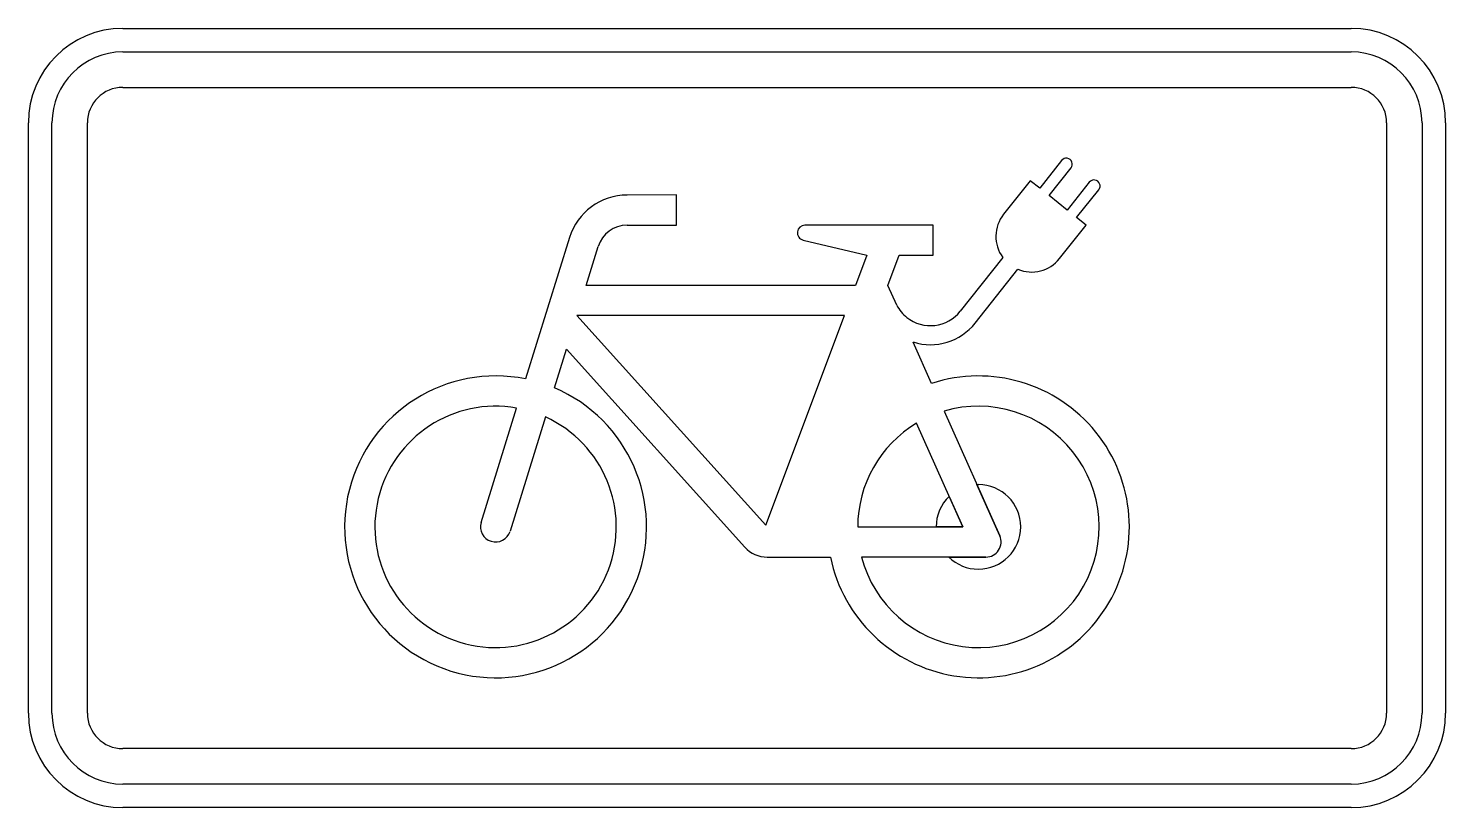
# Model space of a CAD drawing. Extents: x -300 to 300, y -165 to 165.
import ezdxf

# ---------------------------------------------------------------- set-up
doc = ezdxf.new("R2010")
doc.units = 0
doc.header["$LTSCALE"] = 25
doc.linetypes.add('AUSGEZOGEN', pattern=[0])
doc.layers.get('0').update_dxf_attribs({"linetype": 'AUSGEZOGEN'})

msp = doc.modelspace()

# ---------------------------------------------------------------- linework, layer by layer
for p, q in [((-260, 165), (260, 165)), ((-260, 155), (260, 155)), ((-260, 140), (260, 140)), ((-300, -125), (-300, 125)), ((-290, -125), (-290, 125)), ((-275, -125), (-275, 125)), ((275, 125), (275, -125)), ((290, 125), (290, -125)), ((300, 125), (300, -125)), ((137.4, 109.03), (128.14, 97.27)), ((132.09, 94.15), (141.4, 105.87)), ((124.12, 100.45), (112.86, 86.27)), ((128.14, 97.27), (124.12, 100.45)), ((149.15, 99.83), (139.83, 88.03)), ((143.78, 84.9), (153.15, 96.67)), ((-25.55, 94.44), (-46.5, 94.4)), ((-25.55, 81.67), (-25.55, 94.44)), ((139.83, 88.03), (132.09, 94.15)), ((147.8, 81.72), (143.78, 84.9)), ((-46.5, 81.65), (-25.55, 81.67)), ((83.04, 81.67), (28.75, 81.65)), ((83.04, 68.89), (83.04, 81.67)), ((136.54, 67.53), (147.8, 81.72)), ((-70.91, 76.41), (-89.5, 16.53)), ((-63.88, 56.12), (-58.73, 72.64)), ((28, 75.34), (55.03, 68.89)), ((55.03, 68.89), (50.23, 56.12)), ((63.88, 56.12), (68.67, 68.89)), ((68.67, 68.89), (83.04, 68.89)), ((112.49, 68.01), (94.53, 45.21)), ((100.84, 40.22), (118.86, 62.97)), ((50.23, 56.12), (-63.88, 56.12)), ((67.6, 47.8), (63.88, 56.12)), ((-67.83, 43.34), (12.16, -45.41)), ((45.44, 43.34), (-67.83, 43.34)), ((12.16, -45.41), (45.44, 43.34)), ((71.91, 42.57), (71.95, 42.53)), ((74.59, 32.15), (74.59, 32.18)), ((82.4, 14.65), (74.59, 32.15)), ((-77.29, 12.75), (-72.23, 29.14)), ((-72.23, 29.14), (3.29, -54.67)), ((-108.31, -44.21), (-93.31, 4.23)), ((-81.11, 0.44), (-96.09, -47.99)), ((-93.31, 4.23), (-93.31, 4.22)), ((87.65, 2.88), (111.24, -49.89)), ((95.55, -46.09), (75.96, -2.25)), ((111.24, -49.89), (101.56, -28.22)), ((101.56, -28.22), (101.56, -28.22)), ((101.56, -28.22), (101.57, -28.22)), ((101.57, -28.22), (101.58, -28.22)), ((101.58, -28.22), (101.58, -28.22)), ((101.58, -28.22), (101.59, -28.22)), ((101.59, -28.22), (101.6, -28.22)), ((101.6, -28.22), (101.6, -28.22)), ((101.6, -28.22), (101.61, -28.22)), ((101.61, -28.22), (101.62, -28.22)), ((101.62, -28.22), (101.62, -28.22)), ((101.62, -28.22), (101.63, -28.22)), ((101.63, -28.22), (101.64, -28.22)), ((101.64, -28.22), (101.64, -28.21)), ((101.64, -28.21), (101.65, -28.21)), ((101.65, -28.21), (101.65, -28.21)), ((101.65, -28.21), (101.66, -28.21)), ((101.66, -28.21), (101.67, -28.21)), ((101.67, -28.21), (101.67, -28.21)), ((101.67, -28.21), (101.68, -28.21)), ((101.68, -28.21), (101.69, -28.21)), ((101.69, -28.21), (101.69, -28.21)), ((101.69, -28.21), (101.7, -28.21)), ((101.7, -28.21), (101.71, -28.21)), ((101.71, -28.21), (101.71, -28.21)), ((101.71, -28.21), (101.72, -28.21)), ((101.72, -28.21), (101.73, -28.21)), ((101.73, -28.21), (101.73, -28.21)), ((101.73, -28.21), (101.74, -28.21)), ((101.74, -28.21), (101.74, -28.21)), ((101.74, -28.21), (101.75, -28.21)), ((101.75, -28.21), (101.76, -28.21)), ((101.76, -28.21), (101.76, -28.21)), ((101.76, -28.21), (101.77, -28.21)), ((101.77, -28.21), (101.78, -28.21)), ((101.78, -28.21), (101.78, -28.21)), ((101.78, -28.21), (101.79, -28.21)), ((101.79, -28.21), (101.8, -28.21)), ((101.8, -28.21), (101.8, -28.21)), ((101.8, -28.21), (101.81, -28.21)), ((101.81, -28.21), (101.82, -28.21)), ((101.82, -28.21), (101.82, -28.21)), ((101.82, -28.21), (101.83, -28.21)), ((101.83, -28.21), (101.84, -28.21)), ((101.84, -28.21), (101.84, -28.21)), ((101.84, -28.21), (101.85, -28.21)), ((101.85, -28.21), (101.85, -28.21)), ((101.85, -28.21), (101.86, -28.21)), ((101.86, -28.21), (101.87, -28.21)), ((101.87, -28.21), (101.87, -28.21)), ((101.87, -28.21), (101.88, -28.21)), ((101.88, -28.21), (101.89, -28.21)), ((101.89, -28.21), (101.89, -28.21)), ((101.89, -28.21), (101.9, -28.21)), ((101.9, -28.21), (101.91, -28.21)), ((101.91, -28.21), (101.91, -28.21)), ((101.91, -28.21), (101.92, -28.21)), ((101.92, -28.21), (101.93, -28.21)), ((101.93, -28.21), (101.93, -28.21)), ((101.93, -28.21), (101.94, -28.21)), ((101.94, -28.21), (101.95, -28.21)), ((101.95, -28.21), (101.95, -28.21)), ((101.95, -28.21), (101.96, -28.21)), ((101.96, -28.21), (101.96, -28.21)), ((101.96, -28.21), (101.97, -28.21)), ((101.97, -28.21), (101.98, -28.21)), ((101.98, -28.21), (101.98, -28.21)), ((101.98, -28.21), (101.99, -28.21)), ((101.99, -28.21), (102, -28.21)), ((102, -28.21), (102, -28.21)), ((102, -28.21), (102.01, -28.21)), ((102.01, -28.21), (102.02, -28.21)), ((102.02, -28.21), (102.02, -28.21)), ((102.02, -28.21), (102.03, -28.21)), ((102.03, -28.21), (102.04, -28.21)), ((102.04, -28.21), (102.04, -28.21)), ((102.04, -28.21), (102.05, -28.21)), ((102.05, -28.21), (102.06, -28.21)), ((102.06, -28.21), (102.06, -28.21)), ((102.06, -28.21), (102.07, -28.21)), ((102.07, -28.21), (102.08, -28.21)), ((102.08, -28.21), (102.08, -28.21)), ((102.08, -28.21), (102.09, -28.21)), ((102.09, -28.21), (102.1, -28.21)), ((102.1, -28.21), (102.1, -28.21)), ((102.1, -28.21), (102.11, -28.21)), ((102.11, -28.21), (102.12, -28.21)), ((102.11, -28.21), (102.11, -28.21)), ((102.12, -28.21), (102.13, -28.21)), ((102.13, -28.21), (102.13, -28.21)), ((102.13, -28.21), (102.14, -28.2)), ((102.14, -28.2), (102.15, -28.2)), ((102.15, -28.2), (102.15, -28.2)), ((102.15, -28.2), (102.16, -28.2)), ((102.16, -28.2), (102.17, -28.2)), ((102.17, -28.2), (102.17, -28.2)), ((102.17, -28.2), (102.18, -28.2)), ((102.18, -28.2), (102.19, -28.2)), ((102.19, -28.2), (102.19, -28.2)), ((102.19, -28.2), (102.2, -28.2)), ((102.21, -28.2), (102.2, -28.2)), ((102.2, -28.2), (102.21, -28.2)), ((89.78, -33.21), (95.55, -46.09)), ((51.1, -46.12), (51.1, -46.09)), ((51.1, -46.09), (95.55, -46.09)), ((95.55, -46.09), (84.32, -46.09)), ((12.8, -58.9), (39.59, -58.88)), ((52.73, -58.87), (52.72, -58.88)), ((105.4, -58.9), (52.73, -58.87)), ((89.67, -58.88), (105.4, -58.9)), ((102.2, -64), (102.2, -64)), ((260, -140), (-260, -140)), ((260, -155), (-260, -155)), ((260, -165), (-260, -165))]:
    msp.add_line(p, q)
for centre, radius, start, end in [((-260, 125), 40, 90, 180), ((260, 125), 40, 0, 90), ((-260, 125), 30, 90, 180), ((260, 125), 30, 0, 90), ((-260, 125), 15, 90, 180), ((260, 125), 15, 0, 90), ((139.4, 107.45), 2.55, 321.64291, 501.65811), ((151.15, 98.25), 2.55, 321.64291, 501.67389), ((-46.5, 68.85), 25.55, 90, 162.79888), ((124.7, 76.9), 15.1, 141.65701, 216.06124), ((-46.5, 68.85), 12.8, 90.00066, 162.79676), ((28.75, 78.45), 3.2, 90, 256.52725), ((124.7, 76.9), 15.1, 247.24979, 321.657), ((81.75, 55.05), 15.9, 207.12268, 231.94562), ((81.9, 55.2), 16.1, 231.65743, 321.65771), ((81.9, 55.2), 24.15, 252.38519, 321.6599), ((-102.2, -46.1), 63.9, 78.53597, 427.05993), ((102.2, -46.1), 63.9, 191.53697, 468.05505), ((-102.2, -46.1), 51.1, 79.98006, 425.61826), ((102.2, -46.1), 51.1, 194.47772, 466.54215), ((102.2, -46.1), 51.1, 120.90383, 179.99987), ((102.2, -46.1), 17.9, 270, 450), ((102.2, -46.1), 17.9, 133.93342, 180), ((-102.2, -46.1), 6.4, 162.80162, 342.79713), ((105.4, -52.5), 6.4, 270, 384.06967), ((105.4, -52.5), 6.4, 270, 384.06996), ((12.8, -46.1), 12.8, 222.03105, 270.00001), ((102.2, -46.1), 17.9, 225.57993, 270), ((-260, -125), 40, 180, 270), ((-260, -125), 30, 180, 270), ((-260, -125), 15, 180, 270), ((260, -125), 40, 270, 360), ((260, -125), 30, 270, 360), ((260, -125), 15, 270, 360)]:
    msp.add_arc(centre, radius, start, end)

doc.saveas('drawing.dxf')
